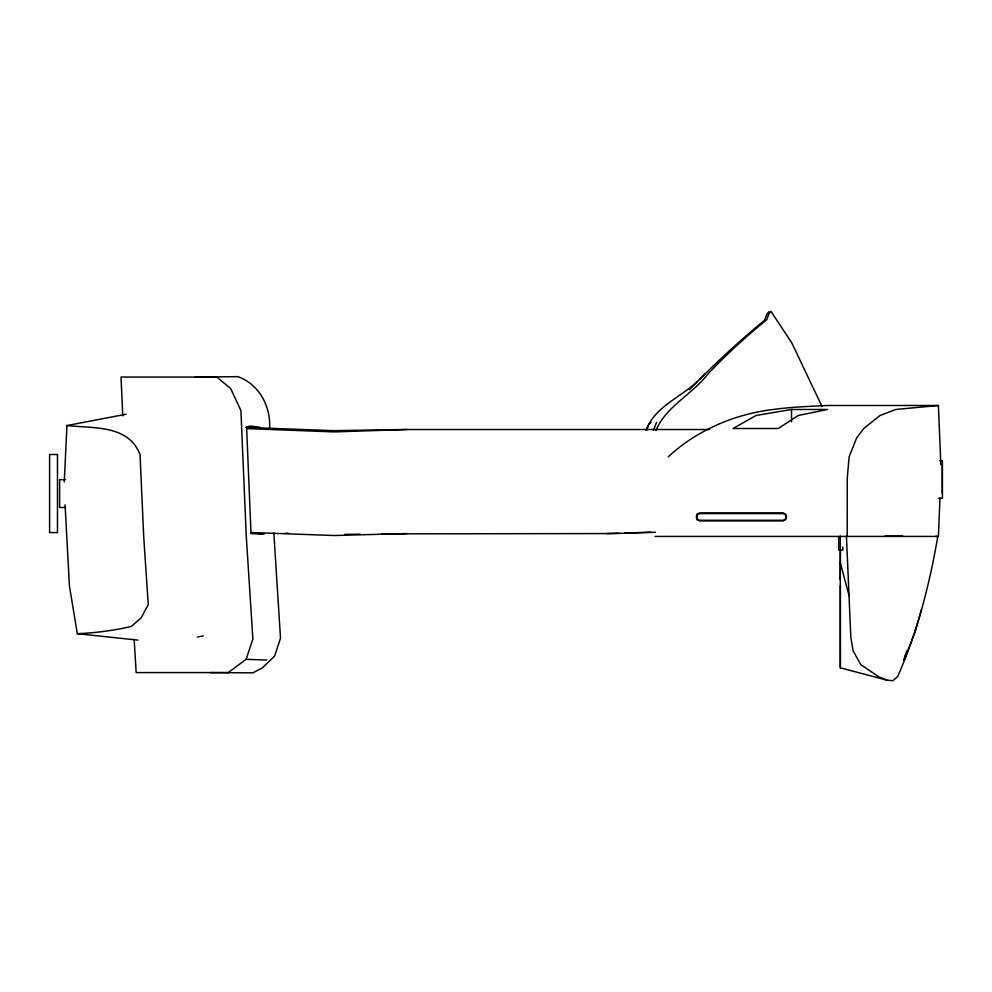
<?xml version="1.0" encoding="UTF-8"?>
<svg xmlns="http://www.w3.org/2000/svg" width="992" height="992" viewBox="0 0 992 992"><rect width="100%" height="100%" fill="white"/><g stroke="black" fill="none" stroke-linecap="round" stroke-linejoin="round"><path stroke-width="1.49" d="M791.542 421.873L791.542 409.485L827.613 409.485L798.25 415.474L778.274 428.507L733.014 428.507L756.065 415.474L791.542 409.485M838.637 536.746L838.637 550.064L842.84 550.064L842.84 547.1M840.249 536.114L840.336 667.827L887.034 680.19L892.887 680.698L897.599 676.618C917.364 632.028 929.566 584.573 937.762 536.61L935.964 536.275M840.385 585.59L840.336 667.827M847.218 536.424L847.255 478.33L849.115 456.816L856.704 437.807L863.747 428.507L880.053 415.474L895.751 409.485L938.407 405.492L940.838 464.64M840.249 579.601L840.46 549.754M939.97 498.096L938.407 536.424L654.993 536.424M64.257 481.963L66.96 425.543L126.071 414.234M921.506 609.671L915.095 631.929L904.072 660.139L905.535 654.683M904.072 660.139L906.849 650.764M228.247 672.588L246.14 659.308L252.873 639.071L246.252 535.928L240.907 410.576L230.702 388.579L216.864 377.059L121.012 377.059L122.797 415.921M646.821 430.181L648.247 425.915M646.077 430.193C654.559 407.154 679.88 397.68 696.892 381.92M655.997 430.478C665.62 406.732 692.143 394.432 707.482 374.48C725.871 354.888 745.848 336.722 766.692 319.796L768.874 313.968L770.908 311.302L791.852 343.009L822.021 406.509M653.455 430.379L656.568 422.356M914.971 630.763L916.248 628.258M768.912 311.6L766.903 314.241L764.758 320.044C738.321 341.744 713.248 365.143 689.415 389.732M699.744 379.304L704.903 374.083M668.236 456.816C696.793 430.243 734.626 414.098 773.202 409.485C791.083 407.03 809.1 406.398 827.105 405.492L938.407 405.492M697.103 514.116L699.459 512.976L783.37 512.976L785.466 514.116A4.6 4.588 90 0 1 785.466 519.746L783.358 520.899L699.447 520.899L697.103 519.746M197.371 637.062L203.261 635.847M606.509 533.56L618.673 533.175M624.749 532.989L650.603 532.196M655.489 532.282L613.676 533.56L381.858 533.87M406.72 429.524L333.994 431.904L246.636 428.581M406.72 533.56L333.994 535.519L251.15 532.493M65.075 504.841L69.428 586.036L77.326 633.69C95.455 632.933 113.634 630.552 131.328 626.46L141.224 617.756L148.254 604.5L143.716 536.895L140.046 454.733C128.7 424.452 93.136 428.519 66.96 425.543M195.312 377.059L237.869 376.65C259.247 384.214 271.176 406.968 269.551 428.904M345.018 534.341L360.356 534.192M709.602 429.524L404.178 429.524L333.572 430.652L245.855 427.378M939.858 460.61L942.4 460.61L942.4 498.294L938.581 498.294M65.559 479.644L59.619 479.644L59.619 507.445L65.559 507.445M885 536.114L902.695 536.114M228.693 672.588L136.164 672.588L134.156 639.332M210.23 672.588L252.873 672.849L262.173 668.025L274.61 656.146L280.513 638.154L273.842 533.039M259.718 427.093L246.586 426.92L251.013 533.609L264.033 534.08M285.51 533.2L288.474 533.299M246.14 659.308L266.65 660.052M249.178 426.002L256.705 426.783M250.492 532.667L262.533 533.919M77.326 633.69L137.95 640.125M887.034 680.19L878.738 676.78L860.808 664.64L853.145 650.926L850.838 637.422L846.436 536.114M840.249 562.576L849.127 595.919M942.288 465.595L942.288 493.309M697.351 519.746A4.6 4.576 90 0 1 697.351 514.116M650.764 422.356L648.718 424.489L650.764 422.356M699.583 513.583L697.698 514.612A3.782 3.77 -90 0 0 697.698 519.262L699.583 520.279L783.296 520.279L785.18 519.25A3.782 3.77 -90 0 0 785.18 514.612L783.296 513.583L699.583 513.583M57.474 454.497L49.6 454.497L49.6 532.592L57.474 532.592L57.474 454.497"/></g></svg>
